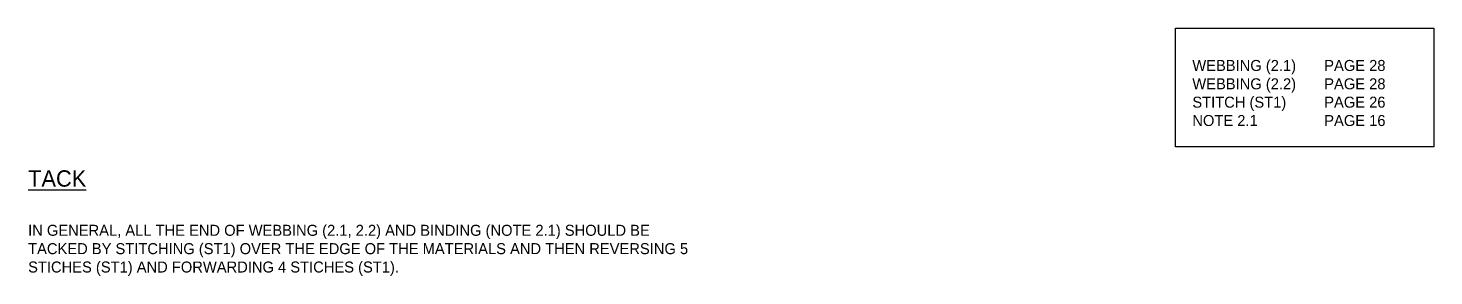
# Model space of a CAD drawing. Header units: inches. Extents: x -1914 to 19746, y -1697 to -663.
# Drawn here: x 19324.1 to 19746.2, y -1261.9 to -1187.7 of the extents above; entities that cross this region are included whole.
import ezdxf

# ---------------------------------------------------------------- set-up
doc = ezdxf.new("R2010")
doc.units = ezdxf.units.IN
doc.header["$MEASUREMENT"] = 0
doc.layers.add('TEXT', color=7, linetype='Continuous')
doc.layers.add('Title Block', color=7, linetype='Continuous')

msp = doc.modelspace()

# ---------------------------------------------------------------- linework, layer by layer
at = {"layer": 'Title Block'}
msp.add_lwpolyline([(19668.55184, -1187.6713), (19746.1606, -1187.6713), (19746.1606, -1223.26142), (19668.55184, -1223.26142)], close=True, dxfattribs=at)

# ---------------------------------------------------------------- texts
at = {"layer": 'TEXT', "attachment_point": 1}
for s, insert, char_height, width in [('\\PWEBBING (2.1)^IPAGE 28\\PWEBBING (2.2)^IPAGE 28\\PSTITCH (ST1)^IPAGE 26\\PNOTE 2.1^I^IPAGE 16', (19673.63536, -1191.70007), 3.3, 210.3834797), ('{\\H1.633x;\\LTACK\\P\\l\\P\\H0.6738x;IN GENERAL, ALL THE END OF WEBBING (2.1, 2.2) AND BINDING (NOTE 2.1) SHOULD BE TACKED BY STITCHING (ST1) OVER THE EDGE OF THE MATERIALS AND THEN REVERSING 5 STICHES (ST1) AND FORWARDING 4 STICHES (ST1).}', (19324.06924, -1230.27594), 3, 199.1939596)]:
    msp.add_mtext(s, dxfattribs=dict(at, insert=insert, char_height=char_height, width=width))

doc.saveas('drawing.dxf')
